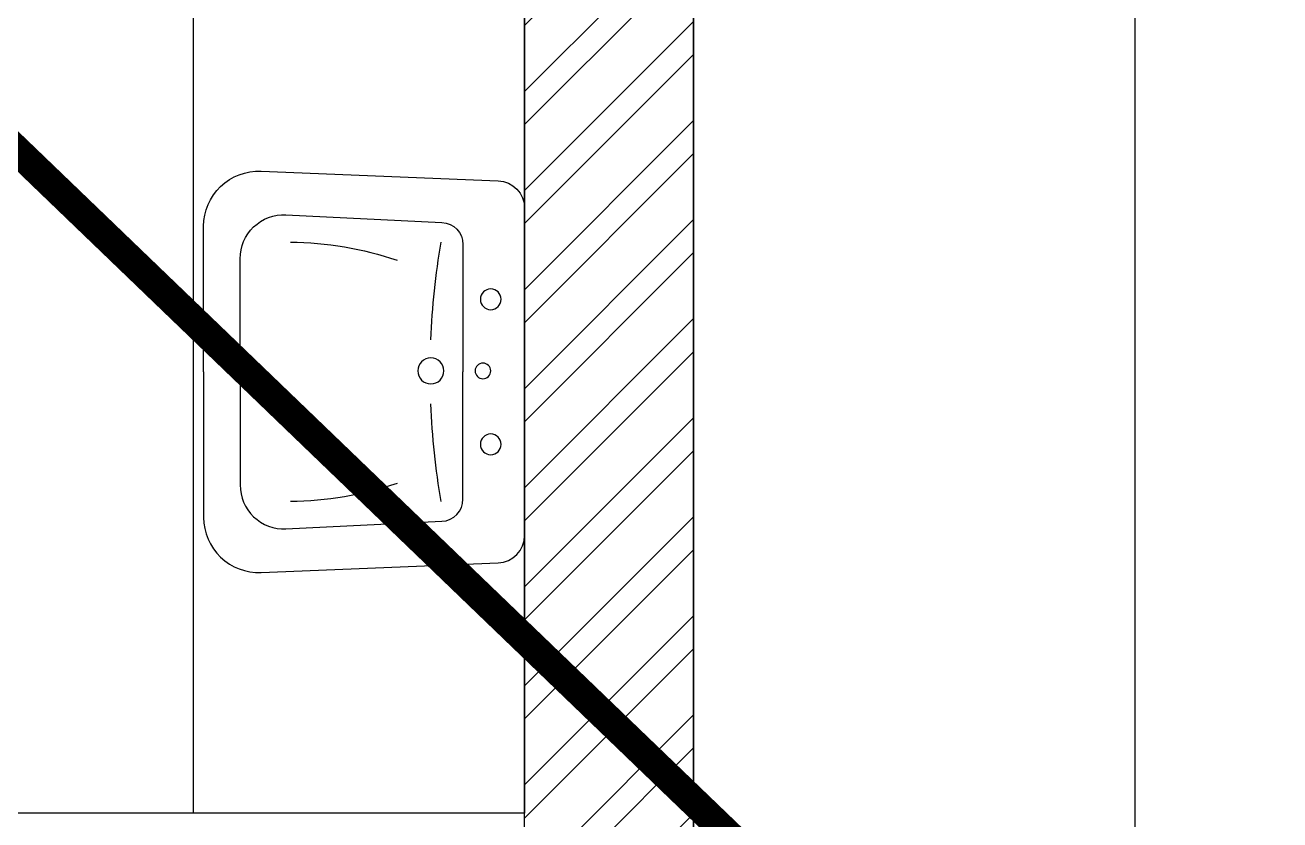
# Model space of a CAD drawing. Header units: millimetres. Extents: x -176651 to 424033, y -469666 to 486614.
# Drawn here: x 166894 to 168600, y 54511 to 55591 of the extents above; entities that cross this region are included whole.
import ezdxf

# ---------------------------------------------------------------- set-up
doc = ezdxf.new("R2010")
doc.units = ezdxf.units.MM
doc.linetypes.add('1625E_Roof Plan$0$DASHED', pattern=[0.75, 0.5, -0.25])
for name, color, linetype in [('1625_East Villa$0$ad-Furniture', 8, 'Continuous'), ('1625_East Villa$0$ad-Glass Sectionline', 8, 'Continuous'), ('1625_East Villa$0$ad-Toilet fixtures', 8, 'Continuous'), ('1625_East Villa$0$ad-Wall', 8, 'Continuous'), ('1625_East Villa$0$ad-Wall hatch', 8, 'Continuous'), ('1625E_Roof Plan$0$ad-Primary Roof', 8, 'Continuous')]:
    doc.layers.add(name, color=color, linetype=linetype)

# ---------------------------------------------------------------- blocks, each defined once
blk = doc.blocks.new('1625_East Villa$0$zw$F302')
at = {"layer": '1625_East Villa$0$ad-Furniture'}
for points in [[(436.4, 0), (436.4, 198, 0.426121), (358.4, 272.8), (35.9, 259.8, 0.402405), (0, 222.4), (0, 0)], [(386.8, 0), (386.8, 153.8, 0.426121), (324.5, 213.7), (112.5, 203.2, 0.402405), (83.7, 173.3), (83.7, 0)], [(436.4, 0), (436.4, -198, -0.426121), (358.4, -272.8), (35.9, -259.8, -0.402405), (0, -222.4), (0, 0)], [(386.8, 0), (386.8, -153.8, -0.426121), (324.5, -213.7), (112.5, -203.2, -0.402405), (83.7, -173.3), (83.7, 0)]]:
    blk.add_lwpolyline(points, format="xyb", dxfattribs=at)
for centre, radius in [((46, 98.6), 14.1), ((127.4, 1.3), 17.7), ((56.6, 1.3), 10.6), ((46, -98.6), 14.1)]:
    blk.add_circle(centre, radius, dxfattribs=at)
for centre, radius, start, end in [((-831.2, 8.5), 959.2, 2.1045, 10.0784), ((322.6, -285.2), 461.6, 90.5074, 108.8514), ((-831.2, -8.5), 959.2, 349.9216, 357.8955), ((322.6, 285.2), 461.6, 251.1486, 269.4926)]:
    blk.add_arc(centre, radius, start, end, dxfattribs=at)
blk = doc.blocks.new('1625_East Villa$0$zw$D46D')
at = {"layer": '1625_East Villa$0$ad-Furniture'}
blk.add_lwpolyline([(8540, 2680), (9140, 2680), (9140, 230), (8540, 230)], close=True, dxfattribs=at)
at = {"layer": '1625_East Villa$0$ad-Glass Sectionline'}
blk.add_lwpolyline([(8310, 1215), (5110, 1215), (5110, 1190), (8310, 1190)], close=True, dxfattribs=at)
at = {"layer": '1625_East Villa$0$ad-Toilet fixtures'}
blk.add_lwpolyline([(8310, 1215), (7860, 1215), (7860, 3015), (8310, 3015)], close=True, dxfattribs=at)
at = {"layer": '1625_East Villa$0$ad-Toilet fixtures', "xscale": -1}
blk.add_blockref('1625_East Villa$0$zw$F302', (8310, 1815), dxfattribs=at)
blk = doc.blocks.new('1625_East Villa$0$zw$42B5')
at = {"layer": '1625_East Villa$0$ad-Wall hatch', "transparency": 33554610}
h = blk.add_hatch(dxfattribs=at)
h.set_pattern_fill('ANSI32', color=256, scale=10)
h.set_pattern_definition([(45, (-1040635.14, 674820.02), (-67.351921, 67.351921), []), (45, (-1040590.24, 674820.02), (-67.351921, 67.351921), [])])
h.paths.add_polyline_path([(12120, 13620), (12120, 10220), (11890, 10220), (11890, 13390), (7240, 13390), (7240, 8645), (4245, 8645), (4245, 8875), (4445, 8875), (4445, 9370), (4560, 9370), (4560, 8760), (7010, 8760), (7010, 10500), (6360, 10500), (6360, 10615), (7010, 10615), (7010, 13390), (4560, 13390), (4560, 10615), (5560, 10615), (5560, 10500), (4445, 10500), (4445, 13390), (230, 13390), (230, 8875), (3345, 8875), (3345, 8645), (3060, 8645), (3060, 4745), (3345, 4745), (3345, 4515), (230, 4515), (230, 230), (4995, 230), (4995, 3130), (6060, 3130), (6060, 3015), (5110, 3015), (5110, 230), (8310, 230), (8310, 3015), (6860, 3015), (6860, 3130), (8310, 3130), (8310, 4630), (5110, 4630), (5110, 3930), (4995, 3930), (4995, 4515), (4245, 4515), (4245, 4745), (8540, 4745), (8540, 230), (9240, 230), (9240, 0), (0, 0), (0, 4745), (2830, 4745), (2830, 8645), (0, 8645), (0, 13620)])
at = {"layer": '1625_East Villa$0$ad-Wall'}
for points in [[(3345, 4745), (3345, 4515), (230, 4515), (230, 230), (4995, 230), (4995, 3130), (6060, 3130), (6060, 3015), (5110, 3015), (5110, 230), (8310, 230), (8310, 3015), (6860, 3015), (6860, 3130), (8310, 3130), (8310, 4630), (5110, 4630), (5110, 3930), (4995, 3930), (4995, 4515), (4245, 4515), (4245, 4745)], [(8540, 4745), (8540, 230), (9240, 230), (9240, 0), (0, 0), (0, 4745)]]:
    blk.add_lwpolyline(points, dxfattribs=at)
blk = doc.blocks.new('1625E_Roof Plan')
at = {"layer": '1625E_Roof Plan$0$ad-Primary Roof', "linetype": '1625E_Roof Plan$0$DASHED', "ltscale": 2, "const_width": 40}
blk.add_lwpolyline([(12570, -2645), (2380, -2645), (7475, 2255)], close=True, dxfattribs=at)
blk = doc.blocks.new('1625_East Villa')
at = {"layer": '1625_East Villa$0$ad-Furniture'}
blk.add_blockref('1625_East Villa$0$zw$D46D', (0, 0), dxfattribs=at)
at = {"layer": '1625_East Villa$0$ad-Wall'}
blk.add_blockref('1625_East Villa$0$zw$42B5', (0, 0), dxfattribs=at)
blk.add_blockref('1625E_Roof Plan', (0, 0))
blk = doc.blocks.new("All Plot's Villa Plans")
at = {"ltscale": 5}
blk.add_blockref('1625_East Villa', (159262.9, 53304.9), dxfattribs=at)

msp = doc.modelspace()

# ---------------------------------------------------------------- block references
at = {"ltscale": 5}
msp.add_blockref("All Plot's Villa Plans", (0, 0), dxfattribs=at)

doc.saveas('drawing.dxf')
